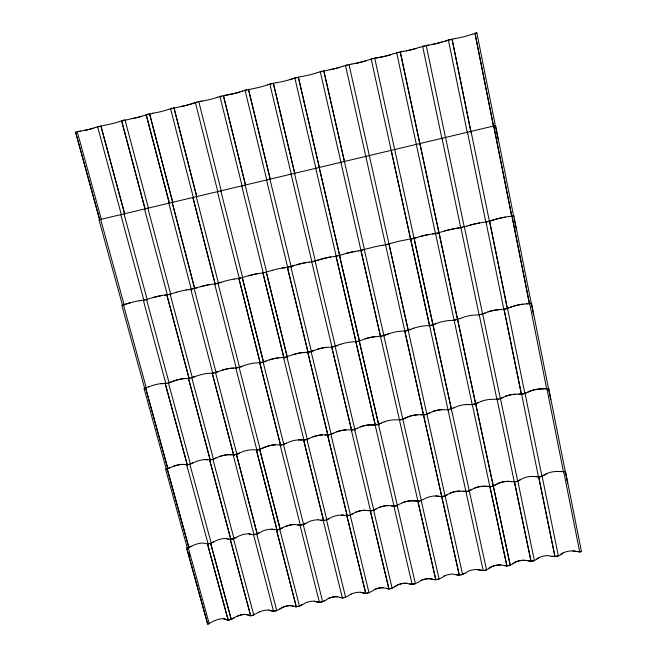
<?xml version="1.0" encoding="UTF-8"?>
<svg xmlns="http://www.w3.org/2000/svg" width="657" height="657" viewBox="0 0 657 657"><rect width="100%" height="100%" fill="white"/><g stroke="black" fill="none" stroke-linecap="round" stroke-linejoin="round"><path stroke-width="0.99" d="M215.168 620.487L207.661 624.117L186.711 548.242L207.661 624.117L209.213 623.805L188.296 547.856L191.162 546.427M187.36 548.143L165.646 469.312L173.538 466.273A8.812 2.201 -16.1 0 1 182.457 464.392L184.732 464.614M508.575 565.685L510.218 565.324L515.203 562.162A9.305 3.942 -9.5 0 1 524.746 560.306L531.053 561.275L534.42 560.651L517.823 481.195L520.106 479.856M453.847 407.882L456.672 406.568A9.239 2.431 -11.6 0 1 466.265 404.548L472.326 404.663L506.9 565.997L500.848 564.954A8.984 3.827 -10.2 0 0 491.502 566.769L486.509 569.923L484.891 570.276M466.938 226.123L454.611 228.677A9.839 0.879 -12.6 0 0 444.592 230.968L437.266 233.153L429.489 234.426A9.412 0.846 -12.8 0 0 419.757 236.651L414.115 238.425L486.558 569.947L483.224 570.563L477.171 569.586A9.124 3.901 -10.9 0 0 467.8 571.409C463.735 574.908 458.602 576.033 453.535 574.152A8.82 3.77 -11.6 0 0 444.313 575.975M536.597 559.132L539.175 557.506M460.951 574.965L465.049 573.06M560.593 554.475L563.213 552.824M488.89 568.428L491.543 566.794A8.902 3.786 -10.2 0 1 500.815 564.987M512.591 563.821L515.252 562.178A9.223 3.909 -9.5 0 1 524.713 560.339M444.272 575.951C440.272 579.49 435.148 580.574 430.113 578.702A9.132 3.909 -12.3 0 0 420.751 580.525C416.71 583.859 411.652 585.379 406.658 583.268A8.837 3.778 -13.1 0 0 397.477 585.05L394.619 586.717M314.448 601.188C319.368 603.545 324.205 601.566 328.278 598.502A8.796 3.72 -15.2 0 1 337.328 596.745L342.404 597.911L345.639 597.312L326.488 519.901L332.261 516.952A9.206 3.178 -14.2 0 1 341.632 515.055L348.555 515.474M279.463 609.096L282.551 607.388A8.796 3.671 -16.5 0 1 291.519 605.647C296.406 608.111 301.193 605.853 305.291 602.97A8.976 3.77 -15.8 0 1 314.399 601.229C318.045 602.403 322.176 602.929 325.33 600.211M517.856 481.22L522.75 478.386A9.231 3.162 -9.8 0 1 532.326 476.448M532.318 476.448L540.407 476.695L547.125 473.451A9.855 3.351 -9.3 0 1 557.054 471.439L565.546 471.611L581.453 551.56L579.688 551.864L573.003 550.927M535.718 476.703C539.923 477.77 543.741 475.578 547.182 473.467M297.884 606.625L302.245 604.695M491.65 486.525L483.897 486.254A9.124 3.154 -10.9 0 0 474.42 488.176L467.653 491.411L459.941 491.108A9.346 3.244 -11.5 0 0 450.357 493.046L445.076 495.945L441.693 496.626M471.734 489.67L467.653 491.379L463.144 491.387M351.232 594.035C347.832 595.924 344.096 599.094 339.989 597.361M259.77 611.815L252.206 615.461L250.654 615.724L246.129 614.476A8.82 3.605 -17.7 0 0 237.234 616.2L229.695 619.871L228.16 620.126L223.815 618.837A8.5 3.441 -18.3 0 0 215.184 620.512M234.106 617.933L231.289 619.518L228.193 620.085L223.873 618.804M447.516 494.549C444.148 497.193 439.82 496.511 435.903 495.994M351.265 594.059A8.993 3.819 -14.5 0 1 360.422 592.286L365.744 593.411L346.88 515.802L350.181 515.113L355.774 512.197A8.952 3.104 -13.7 0 1 365.029 510.317L371.993 510.76L379.13 507.467A8.976 3.113 -13.1 0 1 388.427 505.586L395.547 505.997L402.708 502.695A9.272 3.219 -12.6 0 1 412.202 500.765L419.601 501.127L426.549 497.866A9.034 3.137 -12 0 1 435.944 495.961L439.024 496.265M376.239 508.994L373.652 510.39L392.155 588.278L388.895 588.91L383.565 587.752A8.82 3.761 -13.8 0 0 374.433 589.526C370.4 592.795 365.423 594.363 360.471 592.244M352.834 513.733L350.197 515.137L369.012 592.77L367.394 593.131M248.748 533.886C253.701 535.759 258.431 533.55 262.685 531.045A8.927 3.022 -15.8 0 1 271.776 529.205L278.116 529.747L285.721 526.38A9.19 3.137 -15.3 0 1 294.993 524.5C298.689 525.428 302.705 525.616 305.932 523.202M326.504 519.925L329.231 518.504M303.247 524.631L309.012 521.666A8.927 3.063 -14.7 0 1 318.185 519.802M282.543 527.932L279.767 529.353L299.518 606.271M259.556 532.605L256.739 534.042L276.778 610.682L273.567 611.306L268.795 610.098A8.993 3.712 -17.1 0 0 259.794 611.839M228.16 620.126L207.481 544.004L210.651 543.339L216.777 540.341A8.952 2.973 -16.7 0 1 225.786 538.51C229.342 539.627 233.219 539.569 236.339 537.286M500.519 398.742L502.901 397.559M480.981 401.443A9.568 2.505 -11.2 0 1 490.771 399.374L498.811 399.127L505.562 396.261A9.354 2.439 -10.8 0 1 515.236 394.216L523.333 393.962L530.281 391.063A9.904 2.562 -10.4 0 1 540.235 388.96L548.767 388.599L567.582 483.117M210.659 543.364L231.289 619.518L210.651 543.339L213.558 541.918M233.473 538.715L253.824 615.141L250.629 615.765L230.246 539.397L233.473 538.715L239.608 535.718A9.206 3.088 -16.3 0 1 248.798 533.854L253.528 534.667L255.121 534.371M518.587 394.249L525.066 393.543L530.224 391.055A9.986 2.587 -10.4 0 1 540.259 388.936L548.767 388.599M481.031 401.452L474.017 404.351L466.224 404.572M453.905 407.882L447.992 409.812L442.021 409.656A9.469 2.497 -12 0 0 432.331 411.701M478.214 402.757L472.326 404.663M384.14 421.86A9.395 2.48 -12.8 0 1 393.74 419.839L401.115 419.716L408.252 416.776A9.157 2.414 -12.4 0 1 417.745 414.772L425.169 414.649L432.372 411.709A9.387 2.48 -12 0 1 441.989 409.681M426.894 414.255L429.456 413.039M357.268 428.241L360.291 426.894A9.091 2.398 -13.2 0 1 369.694 424.907L376.798 424.841L384.181 421.868M351.306 430.187L357.318 428.249M360.332 426.902A9.009 2.382 -13.2 0 1 369.653 424.931L375.155 425.136L381.167 423.215M352.973 429.834L346.034 429.9A9.075 2.39 -13.6 0 0 336.671 431.871L329.264 434.86L322.365 434.885A9.329 2.447 -14 0 0 312.896 436.889L305.283 439.911L298.615 439.911A9.05 2.357 -14.4 0 0 289.384 441.841L283.446 444.461L280.137 445.183M333.649 433.234L330.931 434.474L350.501 515.236M286.263 443.22L283.454 444.485L303.665 524.713M306.975 439.525L309.776 438.268M233.136 455.087L236.421 454.373L242.54 451.72A9.042 2.324 -15.1 0 1 251.738 449.782L258.045 449.864L265.839 446.809A9.313 2.414 -14.7 0 1 275.209 444.83L281.812 444.838M236.43 454.389L257.257 534.1L236.421 454.373L239.329 453.116M170.188 467.677L165.638 469.336M207.637 459.785L205.239 459.588A9.067 2.291 -15.8 0 0 196.139 461.51L189.84 464.187L186.637 464.885M192.83 462.922L189.84 464.212L211.258 543.282M230.796 539.323L209.649 460.04L212.917 459.325L219.249 456.648A9.239 2.357 -15.5 0 1 228.455 454.71L234.795 454.743M212.925 459.342L215.907 458.052M262.619 448.205L265.871 446.817A9.231 2.398 -14.7 0 1 275.168 444.855M485.162 313.003L479.199 314.785L472.933 315.188A9.699 1.716 -11.9 0 0 463.037 317.356L460.13 318.489M500.379 398.725L482.681 314.005L487.954 311.903A9.477 1.667 -11.7 0 1 497.694 309.751L505.791 308.962L512.862 306.417A10.118 1.774 -11.4 0 1 523.013 304.191L531.529 303.32L550.706 399.645M429.563 325.675L438.49 322.759A9.37 1.667 -12.2 0 1 448.148 320.624L454.184 320.255L460.187 318.489M433.037 324.911L435.591 323.885M413.861 328.163L406.469 330.758L399.062 331.399A9.28 1.659 -12.7 0 0 389.453 333.51L380.411 336.458M408.219 330.356L410.863 329.313M283.545 357.72L293.055 354.69A9.37 1.659 -13.8 0 1 302.54 352.604L309.455 352.045L317.093 349.409A9.198 1.634 -13.5 0 1 326.521 347.323L331.801 347.118L351.725 430.82L331.752 347.134L340.983 344.161M335.136 346.395L337.887 345.327M313.947 350.583L307.805 352.382L302.59 352.579A9.453 1.675 -13.8 0 0 293.014 354.681M95.684 127.351L107.953 124.575A9.485 0.846 -12.5 0 0 117.389 122.243L119.697 121.422M389.502 333.51L383.852 335.702L421.424 501.012M285.22 357.351L278.617 357.843A9.165 1.618 -14 0 0 269.239 359.905L261.453 362.582L254.908 363.05A9.436 1.651 -14.3 0 0 245.422 365.128L235.797 368.191M266.028 361.104L263.137 362.196L283.767 444.116M119.631 121.43L132.082 118.613A9.756 0.879 -12.6 0 0 141.715 116.232L152.835 113.218M237.448 367.838L231.116 368.281A9.083 1.577 -14.5 0 0 221.902 370.31L213.911 373.012L207.678 373.414A9.444 1.626 -14.8 0 0 198.283 375.476L188.502 378.572L210.347 460.508L188.551 378.547L184.108 378.604A9.099 1.552 -15 0 0 174.984 380.608L166.821 383.351L161.121 383.639A8.927 1.511 -15.2 0 0 152.112 385.618L148.663 386.85M218.559 371.517L215.578 372.626L236.807 453.88M239.14 367.46L242.113 366.351M95.758 127.335L93.565 128.131A9.223 0.813 -12.4 0 1 84.334 130.415L75.563 132.073L99.716 219.84L75.547 132.073M168.406 109.374L180.839 106.565A9.748 0.887 -12.9 0 0 190.571 104.159L197.043 102.032M148.704 386.85L144.006 388.353L166.443 469.78M168.479 382.965L174.959 380.6A9.182 1.569 -15 0 1 184.157 378.58L186.522 378.539M194.883 376.716L191.811 377.849L213.615 459.818M217.738 97.187L215.102 98.09A9.469 0.871 -13 0 1 205.485 100.472L197.059 102.04L190.62 104.151A9.83 0.895 -12.9 0 1 180.815 106.574M217.672 97.195L230.09 94.386A9.765 0.903 -13.2 0 0 239.92 91.955L242.679 91.019M168.471 109.366L165.999 110.228A9.461 0.854 -12.8 0 1 156.473 112.585L152.794 113.234M242.614 91.027L254.982 88.235A9.494 0.879 -13.3 0 0 264.697 85.837L267.489 84.884M267.432 84.893L276.334 82.692M301.317 76.516L289.532 79.702A9.518 0.887 -13.4 0 1 279.71 82.125L276.285 82.708M317.618 72.484L329.962 69.699A9.674 0.903 -13.7 0 0 339.866 67.26M289.482 79.711L296.521 77.436M342.806 66.258L351.922 64.008M393.896 53.636L390.677 54.695A9.683 0.895 -14 0 1 380.715 57.159L372.962 58.547L365.267 60.978A9.921 0.92 -13.9 0 1 355.191 63.466L351.865 64.025M393.839 53.644L403.045 51.369M317.676 72.475L314.67 73.485A9.839 0.92 -13.6 0 1 304.692 75.949L301.267 76.532M342.872 66.25L339.825 67.26A9.584 0.895 -13.7 0 1 329.962 69.699M419.683 47.255L431.986 44.487A9.806 0.903 -14.3 0 0 442.054 41.999L454.767 38.582M445.389 40.898L450.168 39.453M406.157 50.876A10.126 0.936 -14.1 0 0 416.415 48.339L419.733 47.247M471.841 34.361L476.867 32.85L498.088 139.374M471.89 34.353L468.31 35.503A10.479 0.953 -14.4 0 1 457.863 38.09L454.701 38.607M466.872 226.131L469.812 225.211A9.527 0.846 -12.5 0 1 479.643 222.969L487.765 221.614L495.017 219.446A10.266 0.912 -12.4 0 1 505.299 217.097L508.855 216.539M507.45 309.118L489.547 221.195L495.066 219.446A10.175 0.903 -12.4 0 1 505.266 217.114M416.776 237.579L404.679 240.092A9.732 0.879 -12.9 0 0 394.791 242.343L382.85 245.332M358.254 250.949L370.195 247.968A9.403 0.854 -13 0 1 379.877 245.751L382.908 245.316M342.33 254.588L336.039 256.263L375.27 424.939M309.283 262.135L306.441 262.537A9.239 0.829 -13.4 0 0 296.948 264.705L287.396 267.374L308.1 352.62M293.712 265.699L290.829 266.586L311.484 351.873M342.281 254.596L345.516 253.61A9.568 0.862 -13.2 0 1 355.256 251.385L358.311 250.933M188.682 289.688L200.681 286.698A9.288 0.821 -13.9 0 1 210.043 284.555L216.276 283.627L224.497 281.262A9.568 0.846 -13.8 0 1 234.056 279.069M197.24 287.733L194.176 288.669L216.112 372.675M217.993 283.224L221.064 282.288M144.934 389.231L121.791 305.209L130.111 302.82A9.05 0.772 -14.3 0 1 139.227 300.734L144.869 299.937L153.237 297.539A9.223 0.797 -14.2 0 1 162.46 295.428L168.43 294.558L176.823 292.151M258.037 273.591A9.297 0.829 -13.7 0 0 248.543 275.759L238.869 278.461L260.205 363.001L238.918 278.437L234.007 279.085M272.63 270.265L262.907 272.967L283.947 357.917M130.135 302.82L123.442 304.823L146.289 387.868M99.166 126.243L97.573 126.645L121.364 214.699M219.906 96.39L221.623 95.955M244.979 90.19L246.728 89.746M269.822 84.047L271.563 83.611M320.214 71.588L322.004 71.137M371.148 58.999L372.962 58.539M169.366 203.424L146.133 114.63L149.574 113.784L172.766 202.611L149.574 113.784M172.208 108.183L170.549 108.602L193.388 197.716M347.216 64.912L345.492 65.347L365.941 156.966M398.429 52.248L396.672 52.691L435.648 234.541M424.438 45.818L422.64 46.277L442.013 139.021M493.621 126.76L474.978 33.326L476.867 32.858M311.673 261.831L321.117 259.187A9.346 0.846 -13.3 0 1 330.701 256.986M533.583 314.933L513.807 215.66L511.967 216.079L529.558 304.281L512 216.063L508.805 216.555M512 216.063L513.807 215.66M487.757 221.614L486.016 222L503.952 309.899M410.666 239.214L412.399 238.82M385.569 244.946L387.26 244.568M362.648 250.186L360.931 250.572L399.472 419.864M333.518 256.6L337.755 255.869M309.225 262.151L313.381 261.437M282.231 268.064L289.129 266.98M248.584 275.759A9.206 0.821 -13.7 0 1 257.987 273.608L264.599 272.581M238.918 278.437L240.577 278.067M192.501 289.047L190.859 289.417L212.794 373.406M216.293 283.619L214.667 283.98L236.282 368.248M168.447 294.55L164.776 295.149M186.711 548.242L194.423 544.867A8.705 2.866 -17.2 0 1 203.251 543.076L207.538 543.971L209.057 543.692M318.185 519.802L323.203 520.59L326.488 519.901M397.239 505.619L393.929 506.26L391.358 505.915M474.477 488.184A9.042 3.129 -10.9 0 1 483.872 486.287L491.658 486.55L498.449 483.306A9.444 3.252 -10.4 0 1 508.124 481.351L514.464 481.877L517.823 481.195M462.651 227.355L454.578 228.693A9.748 0.871 -12.6 0 0 444.641 230.96M437.266 233.153L432.676 233.949M144.885 299.929L143.325 300.274L165.884 383.696M437.496 579.515L439.139 579.154L421.236 500.733M526.586 303.904L531.521 303.304M504.067 309.316L521.412 394.266L504.034 309.332L512.912 306.417A10.036 1.757 -11.4 0 1 522.988 304.207M480.973 314.399L479.232 314.76L496.922 399.448M454.184 320.255L455.884 319.902M431.321 325.297L423.617 326.012A9.6 1.708 -12.5 0 0 413.811 328.163M406.469 330.742L404.794 331.095L459.292 575.245L456.566 574.711M382.144 336.08L374.777 336.729A9.518 1.7 -13 0 0 365.062 338.864M357.539 341.484L350.46 342.075A9.214 1.643 -13.3 0 0 340.942 344.161M331.801 347.118L333.444 346.773M280.695 445.807L259.778 362.935L261.47 362.565M233.785 455.564L212.252 373.357L213.927 372.995M188.551 378.547L190.144 378.218M187.122 464.359L165.236 383.68L166.845 383.327M498.803 399.103L497.086 399.448L514.39 482.328M448.025 409.779L449.725 409.451M420.817 414.846L425.169 414.624M329.272 434.835L325.174 435.008M305.291 439.886L298.656 439.886M256.468 450.152L277.016 530.076L256.419 450.176L258.061 449.84M205.198 459.613L211.267 459.703M173.571 466.281A8.73 2.185 -16.1 0 1 182.408 464.417L188.222 464.556M557.021 471.471L565.546 471.611M581.445 551.527L579.696 551.831L572.97 550.96A9.633 4.024 -8.1 0 0 563.263 552.849C559.189 556.684 553.81 557.243 548.611 555.666A9.017 3.794 -8.8 0 0 539.216 557.522L534.371 560.635L531.053 561.275L514.431 481.909L516.164 481.565M419.593 501.102L412.169 500.798A9.19 3.195 -12.6 0 0 402.757 502.704M371.993 510.727L367.887 510.661M320.887 520.172L324.845 520.27M297.678 524.869L301.62 524.968M268.844 610.057C273.69 612.496 278.494 610.263 282.576 607.413A8.722 3.638 -16.5 0 1 291.47 605.688L296.291 606.896L276.507 530.043L278.133 529.723M80.589 131.08L77.23 131.663L101.359 219.454M201.904 101.096L198.775 101.621L221.294 191.08M551.946 556.175L554.96 556.668L558.384 556.003L542.124 476.284M504.083 565.455L506.917 565.964L510.267 565.34L475.742 403.956L493.333 486.566M386.423 588.311C390.504 590.027 394.184 587.013 397.518 585.067A8.763 3.745 -13.1 0 1 406.617 583.301M223.405 95.528L245.603 185.438L223.396 95.536L230.057 94.403A9.847 0.912 -13.2 0 0 239.961 91.955M419.922 144.138L400.228 51.813L406.207 50.86A10.036 0.928 -14.1 0 0 416.382 48.339M428.873 44.988L426.212 45.39L445.397 137.165M333.575 256.583L330.66 257.002A9.255 0.838 -13.3 0 0 321.117 259.187L315.081 261.043L335.415 346.625M285.039 267.67L282.28 268.048A9.584 0.862 -13.6 0 0 272.589 270.265M186.243 290L188.748 289.663M139.227 300.734L141.436 300.479M501.036 309.521L497.669 309.767A9.395 1.651 -11.7 0 0 487.954 311.903M233.67 368.191L231.165 368.257A9.165 1.593 -14.5 0 0 221.869 370.302M161.072 383.663L163.306 383.647M231.018 454.849L228.505 454.677A9.321 2.382 -15.5 0 0 219.216 456.64M511.491 481.597L508.124 481.351A9.362 3.228 -10.4 0 0 498.507 483.322L493.366 486.172L510.218 565.324M341.583 515.088L344.399 515.441M271.727 529.238L274.273 529.632M477.212 569.545L483.224 570.563L391.202 150.363M528.056 560.823L531.037 561.308L514.464 481.877M225.786 538.51L228.201 538.929M409.59 583.81L412.144 584.36L415.429 583.761L397.214 505.594M250.629 615.765L246.071 614.509A8.746 3.572 -17.7 0 0 237.259 616.225M122.621 305.661L98.985 219.816L495.6 125.544L513.782 216.835M188.945 547.79L167.239 468.975L188.92 547.774M188.731 553.038L189.536 556.027M100.652 219.413L124.263 305.275M124.009 213.862L147.308 300.011M146.544 299.543L169.12 382.99M168.471 382.949L190.571 464.655M120.757 214.634L144.039 300.758M165.293 383.655L187.434 465.312M186.687 464.852L208.088 543.922M207.538 543.971L228.193 620.085M144.54 208.983L167.535 295.519M209.698 460.007L230.837 539.29M230.295 539.364L250.654 615.724M148.507 208.376L124.994 119.861L121.57 120.707L145.131 209.181L121.627 120.699M147.866 208.195L170.877 294.755M170.13 294.147L192.394 377.882M212.917 459.325L234.032 538.666M194.595 288.292L172.183 202.413L194.579 288.292M146.199 114.622L169.407 203.415M168.833 203.21L191.499 290.049M212.301 373.332L233.818 455.539M233.186 455.055L254.013 534.757M253.528 534.667L273.567 611.306M173.949 107.748L196.804 196.903L173.949 107.764M196.271 196.689L218.625 283.849M217.984 283.224L239.616 367.518M239.132 367.452L260.312 449.979M259.712 449.462L280.219 529.427L259.729 449.478M215.291 284.604L192.912 197.486L215.25 284.621M235.847 368.166L257.01 450.669M276.556 530.01L296.323 606.854M195.367 102.467L217.861 191.893M217.442 191.655L239.444 279.094M259.827 362.91L280.728 445.774M280.178 445.15L300.389 525.37M300.011 525.263L319.442 602.395M220.818 190.859L242.835 278.322M303.23 524.606L322.686 601.771M245.143 185.077L266.619 271.973M286.904 356.965L307.476 440.165M306.959 439.508L326.866 520.016M219.964 96.382L242.154 186.251M241.751 185.882L263.211 272.754M262.956 272.951L283.98 357.901M283.594 357.695L304.142 440.863M323.252 520.558L342.379 597.944M248.486 89.327L270.331 179.558L248.477 89.336M269.937 179.18L291.306 267.383M311.131 351.651L331.128 434.137M245.028 90.19L266.873 180.379M266.528 179.993L287.889 268.163M287.446 267.358L308.133 352.595M347.216 515.868L327.621 435.156L347.192 515.901M346.921 515.77L365.768 593.37M269.871 84.047L291.371 174.557M291.084 174.154L311.861 261.634M311.722 261.815L332.048 347.364M351.347 430.154L370.63 511.286M388.919 588.877L370.384 511.023L388.895 588.91M273.328 83.184L294.821 173.735L273.312 83.193M294.484 173.349L315.278 260.854M335.119 346.387L355.026 430.146M354.632 429.464L373.923 510.62M339.866 256.296L319.195 167.469L339.833 256.296M378.851 425.243L359.264 341.098L365.111 338.864A9.436 1.684 -13 0 1 374.736 336.754M378.481 424.438L397.452 505.857M294.821 77.879L315.968 168.718M315.738 168.299L336.179 256.082M336.08 256.246L356.102 342.075M375.246 424.964L355.839 341.854L359.248 341.09L378.818 425.235M375.155 425.136L394.118 506.539M393.929 506.26L412.128 584.402M344.597 162.041L323.778 70.71L364.471 249.75M364.356 249.791L384.041 336.08M320.263 71.588L341.082 162.879M340.884 162.32L380.633 336.819M435.837 579.761L399.44 420.02L402.782 419.314L408.293 416.784A9.075 2.398 -12.4 0 1 417.712 414.797M417.901 501.439L435.821 579.803L430.072 578.743A9.05 3.876 -12.3 0 0 420.784 580.55M349.007 64.485L408.35 330.75M389.001 244.158L462.627 574.596M365.809 156.399L423.732 415.766M423.51 414.945L459.309 575.203M371.189 58.999L429.645 326.077M451.548 409.911L374.728 58.12L380.666 57.175A9.773 0.903 -14 0 0 390.718 54.687M439.04 232.734L475.849 404.811L457.617 319.507M400.253 51.804L438.966 232.734M489.991 486.829L506.917 565.964M435.542 233.531L472.408 405.533M419.889 143.538L457.609 319.926M500.486 398.725L517.806 481.638M464.376 226.944L482.69 314.563M445.561 137.436L464.294 227.084M460.894 227.741L479.183 315.335M442.038 138.274L460.754 227.889M525.066 393.543L542.041 476.736M507.549 308.544L524.902 393.551M489.58 221.195L507.5 309.118M471.044 131.384L489.408 221.343M538.715 476.974L554.968 556.627M538.683 477.007L554.96 556.668M521.625 394.274L538.584 477.434M467.472 132.229L485.819 222.165M448.386 39.913L467.39 132.993M511.737 216.243L493.736 125.988L511.754 216.235M514.176 218.838L516.18 228.874M563.78 471.898L579.688 551.864M546.985 388.928L563.591 472.375M529.731 303.682L546.706 388.96M475.011 33.326L493.637 126.752M200.681 286.698A9.206 0.813 -13.9 0 1 209.994 284.571M176.799 292.151A9.568 0.838 -14.1 0 1 186.301 289.975M317.093 349.409A9.116 1.618 -13.5 0 1 326.48 347.348M269.271 359.905A9.083 1.601 -14 0 1 278.568 357.868M505.611 396.261A9.272 2.414 -10.8 0 1 515.211 394.241M336.713 431.879A8.993 2.365 -13.6 0 1 345.993 429.924M312.937 436.897A9.247 2.423 -14 0 1 322.324 434.918M450.406 493.062A9.264 3.219 -11.5 0 1 459.908 491.132M379.171 507.483A8.894 3.088 -13.1 0 1 388.394 505.611M374.465 589.551A8.738 3.728 -13.8 0 1 383.524 587.793M355.815 512.214A8.878 3.071 -13.7 0 1 364.988 510.349M328.311 598.527A8.722 3.687 -15.2 0 1 337.287 596.778M285.754 526.397A9.116 3.113 -15.3 0 1 294.952 524.532M442.087 41.991A9.896 0.912 -14.3 0 1 431.936 44.504M365.308 60.97A10.011 0.928 -13.9 0 1 355.15 63.483M141.764 116.232A9.839 0.887 -12.6 0 1 132.049 118.63M93.623 128.123A9.305 0.821 -12.4 0 1 84.31 130.431M469.755 225.22A9.609 0.854 -12.5 0 1 479.676 222.953M419.708 236.651A9.494 0.854 -12.8 0 1 429.522 234.409M345.475 253.61A9.65 0.871 -13.2 0 1 355.306 251.368M296.907 264.705A9.321 0.838 -13.4 0 1 306.49 262.521M153.212 297.539A9.305 0.805 -14.2 0 1 162.517 295.412M167.773 468.433L145.632 387.983L167.757 468.425M124.674 213.911L100.858 125.824L124.649 213.919M189.134 378.58L166.845 294.903L189.093 378.604M263.556 362.262L242.269 277.681L263.531 362.262M287.314 357.178L266.323 272.187L287.281 357.178M323.605 520.648L303.682 440.198L323.572 520.681M327.81 434.811L307.805 352.382L327.786 434.835M319.458 167.88L298.319 77.009L319.425 167.888M359.494 341.344L339.505 255.474L359.453 341.336M471.02 132.131L452.041 39.001L470.97 132.139"/></g></svg>
